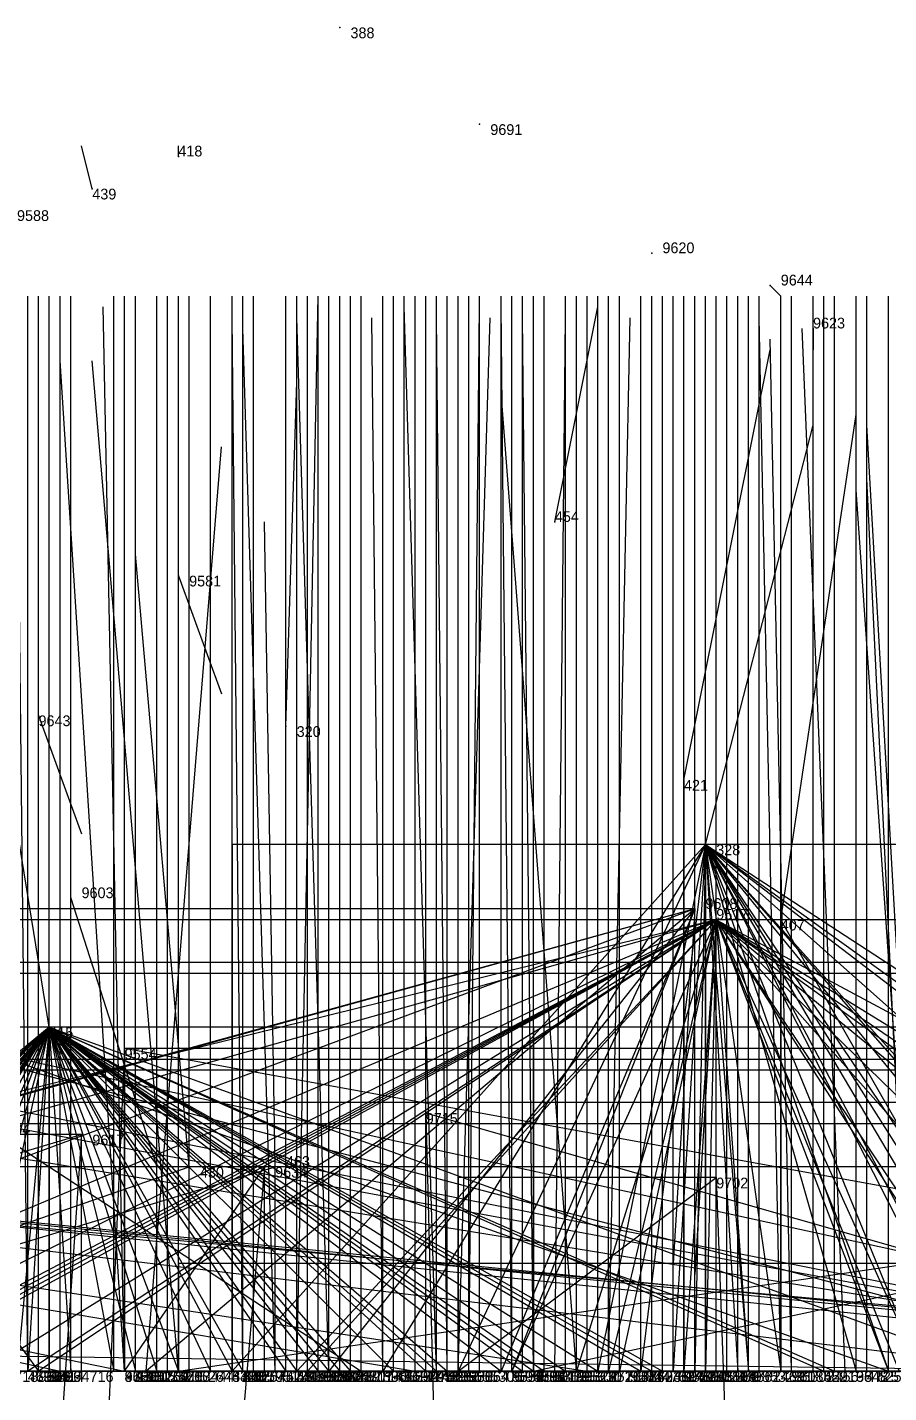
# Model space of a CAD drawing. Extents: x -0.07 to 1.1, y -0.07 to 1.1.
# Drawn here: x 0.362 to 0.442, y -0.002 to 0.125 of the extents above; entities that cross this region are included whole.
import ezdxf

# ---------------------------------------------------------------- set-up
doc = ezdxf.new("R2010")
doc.units = 0
for name, color, linetype in [('Clients', 3, 'CONTINUOUS'), ('Facilities', 3, 'CONTINUOUS'), ('Facilities_lines', 3, 'CONTINUOUS'), ('Min_max_boxes', 1, 'CONTINUOUS'), ('Normals', 1, 'CONTINUOUS'), ('Source_points', 5, 'CONTINUOUS'), ('Text', 3, 'CONTINUOUS')]:
    doc.layers.add(name, color=color, linetype=linetype)

msp = doc.modelspace()

# ---------------------------------------------------------------- linework, layer by layer
at = {"layer": 'Clients', "color": 5}
for p in [(0.432, 0.042), (0.371, 0.03, 1), (0.399, 0.024, 1), (0.367, 0.022, 1), (0.377, 0.019), (0.384, 0.019, 1), (0.385, 0.019), (0.426, 0.018, 1), (0.362, 0, 0.389), (0.362, 0, 0.766), (0.363, 0, 0.875), (0.363, 0, 0.859), (0.364, 0, 0.172), (0.364, 0, 0.312), (0.365, 0, 0.11), (0.366, 0, 0.474), (0.37, 0, 0.296), (0.371, 0, 0.219), (0.372, 0, 0.308), (0.373, 0, 0.999), (0.374, 0, 0.302), (0.374, 0, 0.711), (0.374, 0, 0.603), (0.375, 0, 0.657), (0.376, 0, 0.428), (0.377, 0, 0.572), (0.379, 0, 0.142), (0.381, 0, 0.24), (0.381, 0, 0.453), (0.381, 0, 0.306), (0.381, 0, 0.575), (0.382, 0, 0.446), (0.382, 0, 0.292), (0.382, 0, 0.634), (0.383, 0, 0.562), (0.386, 0, 0.321), (0.386, 0, 0.544), (0.386, 0, 0.744), (0.387, 0, 0.12), (0.387, 0, 0.483), (0.387, 0, 0.872), (0.388, 0, 0.772), (0.389, 0, 0.319), (0.389, 0, 0.322), (0.389, 0, 0.268), (0.39, 0, 0.453), (0.39, 0, 0.4), (0.39, 0, 0.886), (0.391, 0, 0.391), (0.391, 0, 0.547), (0.392, 0, 0.346), (0.392, 0, 0.394), (0.392, 0, 0.335), (0.393, 0, 0.652), (0.393, 0, 0.783), (0.395, 0, 0.236), (0.395, 0, 0.664), (0.396, 0, 0.243), (0.398, 0, 0.124), (0.398, 0, 0.723), (0.399, 0, 0.275), (0.4, 0, 0.299), (0.401, 0, 0.411), (0.401, 0, 0.516), (0.402, 0, 0.247), (0.403, 0, 0.717), (0.404, 0, 0.512), (0.406, 0, 0.283), (0.406, 0, 0.576), (0.406, 0, 0.876), (0.407, 0, 0.79), (0.407, 0, 0.861), (0.408, 0, 0.141), (0.408, 0, 0.471), (0.409, 0, 0.445), (0.409, 0, 0.594), (0.41, 0, 0.498), (0.41, 0, 0.71), (0.41, 0, 0.55), (0.412, 0, 0.259), (0.413, 0, 0.022), (0.413, 0, 0.85), (0.414, 0, 0.21), (0.414, 0, 0.627), (0.415, 0, 0.105), (0.415, 0, 0.379), (0.415, 0, 0.369), (0.416, 0, 0.764), (0.417, 0, 0.596), (0.417, 0, 0.841), (0.419, 0, 0.128), (0.419, 0, 0.229), (0.419, 0, 0.288), (0.419, 0, 0.751), (0.419, 0, 0.715), (0.42, 0, 0.463), (0.421, 0, 0.292), (0.421, 0, 0.323), (0.422, 0, 0.194), (0.423, 0, 0.423), (0.423, 0, 0.814), (0.424, 0, 0.454), (0.425, 0, 0.32), (0.425, 0, 0.626), (0.425, 0, 0.905), (0.425, 0, 0.859), (0.426, 0, 0.519), (0.427, 0, 0.557), (0.428, 0, 0.387), (0.429, 0, 0.405), (0.429, 0, 0.876), (0.432, 0, 0.355), (0.433, 0, 0.56), (0.435, 0, 0.705), (0.436, 0, 0.157), (0.437, 0, 0.171), (0.439, 0, 0.252), (0.439, 0, 0.318), (0.44, 0, 0.704), (0.442, 0, 0.402), (0.442, 0, 0.695), (0.442, 0, 0.9), (0.442, 0, 0.903)]:
    msp.add_point(p, dxfattribs=at)
at = {"layer": 'Facilities', "color": 3}
for p in [(0.391, 0.125), (0.404, 0.116, 1), (0.376, 0.113), (0.368, 0.11), (0.42, 0.104, 1), (0.431, 0.101, 1), (0.435, 0.097, 1), (0.411, 0.079), (0.376, 0.074, 1), (0.363, 0.061, 1), (0.386, 0.06), (0.423, 0.055), (0.425, 0.049), (0.366, 0.044, 1), (0.424, 0.043, 1), (0.426, 0.042, 1), (0.364, 0.032), (0.362, 0, 0.98), (0.371, 0, 0.063), (0.371, 0, 0.906), (0.371, 0, 0.961), (0.376, 0, 0.038), (0.382, 0, 0.064), (0.385, 0, 0.956), (0.387, 0, 0.077), (0.387, 0, 0.912), (0.389, 0, 0.913), (0.39, 0, 0.051), (0.395, 0, 0.051), (0.397, 0, 0.911), (0.4, 0, 0.932), (0.401, 0, 0.072), (0.402, 0, 0.968), (0.403, 0, 0.951), (0.407, 0, 0.938), (0.409, 0, 0.067), (0.411, 0, 0.075), (0.416, 0, 0.065), (0.423, 0, 0.073), (0.424, 0, 0.09), (0.43, 0, 0.635), (0.432, 0, 0.965), (0.433, 0, 0.981), (0.438, 0, 0.968)]:
    msp.add_point(p, dxfattribs=at)
at = {"layer": 'Facilities_lines', "color": 3}
for p, q in [((0.423, 0.055), (0.423, 0, 0.423)), ((0.425, 0.049), (0.381, 0, 0.24)), ((0.425, 0.049), (0.395, 0, 0.236)), ((0.425, 0.049), (0.402, 0, 0.247)), ((0.425, 0.049), (0.415, 0, 0.105)), ((0.425, 0.049), (0.419, 0, 0.128)), ((0.425, 0.049), (0.422, 0, 0.194)), ((0.425, 0.049), (0.424, 0, 0.454)), ((0.425, 0.049), (0.489, 0, 0.219)), ((0.425, 0.049), (0.445, 0, 0.103)), ((0.425, 0.049), (0.465, 0, 0.222)), ((0.425, 0.049), (0.48, 0, 0.161)), ((0.425, 0.049), (0.454, 0, 0.11)), ((0.425, 0.049), (0.439, 0, 0.252)), ((0.425, 0.049), (0.468, 0, 0.224)), ((0.425, 0.049), (0.469, 0, 0.186)), ((0.425, 0.049), (0.493, 0, 0.132)), ((0.425, 0.049), (0.451, 0, 0.251)), ((0.425, 0.049), (0.5, 0, 0.132)), ((0.425, 0.049), (0.425, 0, 0.32)), ((0.425, 0.049), (0.432, 0, 0.355)), ((0.425, 0.049), (0.45, 0, 0.347)), ((0.425, 0.049), (0.439, 0, 0.318)), ((0.425, 0.049), (0.456, 0, 0.446)), ((0.425, 0.049), (0.458, 0, 0.363)), ((0.425, 0.049), (0.429, 0, 0.405)), ((0.425, 0.049), (0.442, 0, 0.402)), ((0.425, 0.049), (0.428, 0, 0.387)), ((0.426, 0.042, 1), (0.256, 0, 0.997)), ((0.424, 0.043, 1), (0.268, 0, 0.987)), ((0.424, 0.043, 1), (0.269, 0, 0.99)), ((0.426, 0.042, 1), (0.277, 0, 0.983)), ((0.494, 0, 0.98), (0.302, 0.042, 1)), ((0.424, 0.043, 1), (0.308, 0, 0.962)), ((0.426, 0.042, 1), (0.326, 0, 0.992)), ((0.426, 0.042, 1), (0.341, 0, 0.866)), ((0.426, 0.042, 1), (0.346, 0, 0.862)), ((0.426, 0.042, 1), (0.347, 0, 0.864)), ((0.426, 0.042, 1), (0.348, 0, 0.996)), ((0.426, 0.042, 1), (0.349, 0, 0.988)), ((0.426, 0.042, 1), (0.349, 0, 0.876)), ((0.426, 0.042, 1), (0.358, 0, 0.995)), ((0.426, 0.042, 1), (0.362, 0, 0.766)), ((0.426, 0.042, 1), (0.363, 0, 0.875)), ((0.424, 0.043, 1), (0.373, 0, 0.999)), ((0.426, 0.042, 1), (0.387, 0, 0.872)), ((0.426, 0.042, 1), (0.388, 0, 0.772)), ((0.424, 0.043, 1), (0.39, 0, 0.886)), ((0.424, 0.043, 1), (0.406, 0, 0.876)), ((0.424, 0.043, 1), (0.407, 0, 0.861)), ((0.426, 0.042, 1), (0.407, 0, 0.79)), ((0.426, 0.042, 1), (0.413, 0, 0.85)), ((0.426, 0.042, 1), (0.416, 0, 0.764)), ((0.426, 0.042, 1), (0.417, 0, 0.841)), ((0.426, 0.042, 1), (0.423, 0, 0.814)), ((0.426, 0.042, 1), (0.425, 0, 0.905)), ((0.426, 0.042, 1), (0.445, 0, 0.901)), ((0.426, 0.042, 1), (0.442, 0, 0.9)), ((0.426, 0.042, 1), (0.494, 0, 0.818)), ((0.426, 0.042, 1), (0.443, 0, 0.867)), ((0.426, 0.042, 1), (0.429, 0, 0.876)), ((0.426, 0.042, 1), (0.443, 0, 0.813)), ((0.426, 0.042, 1), (0.477, 0, 0.869)), ((0.426, 0.042, 1), (0.453, 0, 0.804)), ((0.426, 0.042, 1), (0.454, 0, 0.842)), ((0.426, 0.042, 1), (0.469, 0, 0.866)), ((0.426, 0.042, 1), (0.504, 0, 0.879)), ((0.426, 0.042, 1), (0.488, 0, 0.768)), ((0.426, 0.042, 1), (0.463, 0, 0.846)), ((0.426, 0.042, 1), (0.484, 0, 0.853)), ((0.456, 0, 0.09), (0.432, 0.042)), ((0.483, 0, 0.997), (0.283, 0.037, 1)), ((0.335, 0.038, 1), (0.442, 0, 0.903)), ((0.335, 0.038, 1), (0.363, 0, 0.859)), ((0.335, 0.038, 1), (0.393, 0, 0.783)), ((0.364, 0.032), (0.325, 0, 0.502)), ((0.364, 0.032), (0.328, 0, 0.469)), ((0.364, 0.032), (0.329, 0, 0.34)), ((0.364, 0.032), (0.331, 0, 0.423)), ((0.364, 0.032), (0.332, 0, 0.409)), ((0.364, 0.032), (0.335, 0, 0.418)), ((0.364, 0.032), (0.336, 0, 0.491)), ((0.364, 0.032), (0.338, 0, 0.494)), ((0.364, 0.032), (0.339, 0, 0.411)), ((0.364, 0.032), (0.339, 0, 0.42)), ((0.364, 0.032), (0.341, 0, 0.15)), ((0.364, 0.032), (0.341, 0, 0.415)), ((0.364, 0.032), (0.342, 0, 0.501)), ((0.364, 0.032), (0.342, 0, 0.401)), ((0.364, 0.032), (0.343, 0, 0.385)), ((0.364, 0.032), (0.344, 0, 0.324)), ((0.364, 0.032), (0.347, 0, 0.498)), ((0.364, 0.032), (0.347, 0, 0.29)), ((0.364, 0.032), (0.347, 0, 0.438)), ((0.364, 0.032), (0.35, 0, 0.229)), ((0.364, 0.032), (0.352, 0, 0.179)), ((0.364, 0.032), (0.355, 0, 0.267)), ((0.364, 0.032), (0.355, 0, 0.448)), ((0.364, 0.032), (0.357, 0, 0.498)), ((0.364, 0.032), (0.361, 0, 0.307)), ((0.364, 0.032), (0.361, 0, 0.373)), ((0.364, 0.032), (0.362, 0, 0.389)), ((0.364, 0.032), (0.419, 0, 0.229)), ((0.364, 0.032), (0.396, 0, 0.243)), ((0.364, 0.032), (0.452, 0, 0.164)), ((0.364, 0.032), (0.379, 0, 0.142)), ((0.364, 0.032), (0.436, 0, 0.157)), ((0.364, 0.032), (0.437, 0, 0.171)), ((0.364, 0.032), (0.364, 0, 0.172)), ((0.364, 0.032), (0.408, 0, 0.141)), ((0.364, 0.032), (0.387, 0, 0.12)), ((0.364, 0.032), (0.401, 0, 0.411)), ((0.364, 0.032), (0.408, 0, 0.471)), ((0.364, 0.032), (0.421, 0, 0.292)), ((0.364, 0.032), (0.376, 0, 0.428)), ((0.364, 0.032), (0.392, 0, 0.346)), ((0.364, 0.032), (0.382, 0, 0.446)), ((0.364, 0.032), (0.382, 0, 0.292)), ((0.364, 0.032), (0.381, 0, 0.453)), ((0.364, 0.032), (0.381, 0, 0.306)), ((0.364, 0.032), (0.366, 0, 0.474)), ((0.364, 0.032), (0.389, 0, 0.319)), ((0.364, 0.032), (0.415, 0, 0.379)), ((0.364, 0.032), (0.37, 0, 0.296)), ((0.364, 0.032), (0.42, 0, 0.463)), ((0.364, 0.032), (0.389, 0, 0.322)), ((0.364, 0.032), (0.387, 0, 0.483)), ((0.364, 0.032), (0.386, 0, 0.321)), ((0.364, 0.032), (0.389, 0, 0.268)), ((0.364, 0.032), (0.399, 0, 0.275)), ((0.364, 0.032), (0.374, 0, 0.302)), ((0.364, 0.032), (0.41, 0, 0.498)), ((0.364, 0.032), (0.392, 0, 0.394)), ((0.364, 0.032), (0.419, 0, 0.288)), ((0.364, 0.032), (0.421, 0, 0.323)), ((0.364, 0.032), (0.406, 0, 0.283)), ((0.364, 0.032), (0.415, 0, 0.369)), ((0.364, 0.032), (0.391, 0, 0.391)), ((0.364, 0.032), (0.39, 0, 0.453)), ((0.364, 0.032), (0.4, 0, 0.299)), ((0.364, 0.032), (0.39, 0, 0.4)), ((0.364, 0.032), (0.412, 0, 0.259)), ((0.364, 0.032), (0.364, 0, 0.312)), ((0.364, 0.032), (0.409, 0, 0.445)), ((0.364, 0.032), (0.392, 0, 0.335)), ((0.364, 0.032), (0.372, 0, 0.308)), ((0.409, 0, 0.067), (0.558, 0.032)), ((0.536, 0, 0.967), (0.371, 0.03, 1)), ((0.483, 0, 0.997), (0.337, 0.029, 1)), ((0.468, 0, 1), (0.358, 0.029, 1)), ((0.483, 0, 0.997), (0.323, 0.026, 1)), ((0.249, 0.025), (0.491, 0, 0.249)), ((0.249, 0.025), (0.398, 0, 0.124)), ((0.249, 0.025), (0.503, 0, 0.236)), ((0.249, 0.025), (0.457, 0, 0.216)), ((0.249, 0.025), (0.5, 0, 0.252)), ((0.249, 0.025), (0.414, 0, 0.21)), ((0.249, 0.025), (0.371, 0, 0.219)), ((0.249, 0.025), (0.365, 0, 0.11)), ((0.509, 0, 0.938), (0.257, 0.023, 1)), ((0.483, 0, 0.997), (0.399, 0.024, 1)), ((0.292, 0, 0.92), (0.367, 0.022, 1)), ((0.322, 0, 0.09), (0.377, 0.019)), ((0.322, 0, 0.09), (0.385, 0.019)), ((0.371, 0, 0.906), (0.384, 0.019, 1)), ((0.402, 0, 0.968), (0.426, 0.018, 1)), ((0.376, 0, 0.038), (0.444, 0.01)), ((0.46, 0, 0.061), (0.315, 0.002)), ((0.227, 0, 0.034), (0.444, 0, 0.005)), ((0.227, 0, 0.034), (0.445, 0, 0.031)), ((0.227, 0, 0.034), (0.494, 0, 0.05)), ((0.227, 0, 0.034), (0.413, 0, 0.022)), ((0.227, 0, 0.034), (0.454, 0, 0.007)), ((0.227, 0, 0.034), (0.474, 0, 0.026)), ((0.509, 0, 0.882), (0.279, 0, 0.86)), ((0.43, 0, 0.635), (0.288, 0, 0.651)), ((0.43, 0, 0.635), (0.308, 0, 0.528)), ((0.43, 0, 0.635), (0.312, 0, 0.683)), ((0.43, 0, 0.635), (0.313, 0, 0.547)), ((0.43, 0, 0.635), (0.316, 0, 0.652)), ((0.43, 0, 0.635), (0.319, 0, 0.682)), ((0.43, 0, 0.635), (0.329, 0, 0.661)), ((0.43, 0, 0.635), (0.33, 0, 0.637)), ((0.43, 0, 0.635), (0.333, 0, 0.617)), ((0.43, 0, 0.635), (0.335, 0, 0.714)), ((0.43, 0, 0.635), (0.338, 0, 0.691)), ((0.43, 0, 0.635), (0.342, 0, 0.51)), ((0.43, 0, 0.635), (0.345, 0, 0.63)), ((0.43, 0, 0.635), (0.346, 0, 0.72)), ((0.43, 0, 0.635), (0.35, 0, 0.608)), ((0.43, 0, 0.635), (0.351, 0, 0.661)), ((0.43, 0, 0.635), (0.358, 0, 0.527)), ((0.43, 0, 0.635), (0.374, 0, 0.711)), ((0.43, 0, 0.635), (0.374, 0, 0.603)), ((0.43, 0, 0.635), (0.375, 0, 0.657)), ((0.43, 0, 0.635), (0.377, 0, 0.572)), ((0.43, 0, 0.635), (0.381, 0, 0.575)), ((0.43, 0, 0.635), (0.382, 0, 0.634)), ((0.43, 0, 0.635), (0.383, 0, 0.562)), ((0.43, 0, 0.635), (0.386, 0, 0.544)), ((0.43, 0, 0.635), (0.386, 0, 0.744)), ((0.43, 0, 0.635), (0.391, 0, 0.547)), ((0.43, 0, 0.635), (0.393, 0, 0.652)), ((0.43, 0, 0.635), (0.395, 0, 0.664)), ((0.43, 0, 0.635), (0.398, 0, 0.723)), ((0.43, 0, 0.635), (0.401, 0, 0.516)), ((0.43, 0, 0.635), (0.403, 0, 0.717)), ((0.43, 0, 0.635), (0.404, 0, 0.512)), ((0.43, 0, 0.635), (0.406, 0, 0.576)), ((0.43, 0, 0.635), (0.409, 0, 0.594)), ((0.43, 0, 0.635), (0.41, 0, 0.71)), ((0.43, 0, 0.635), (0.41, 0, 0.55)), ((0.43, 0, 0.635), (0.414, 0, 0.627)), ((0.43, 0, 0.635), (0.417, 0, 0.596)), ((0.43, 0, 0.635), (0.419, 0, 0.751)), ((0.43, 0, 0.635), (0.419, 0, 0.715)), ((0.43, 0, 0.635), (0.425, 0, 0.626)), ((0.509, 0, 0.882), (0.425, 0, 0.859)), ((0.43, 0, 0.635), (0.426, 0, 0.519)), ((0.43, 0, 0.635), (0.427, 0, 0.557)), ((0.43, 0, 0.635), (0.465, 0, 0.657)), ((0.43, 0, 0.635), (0.494, 0, 0.604)), ((0.43, 0, 0.635), (0.464, 0, 0.584)), ((0.43, 0, 0.635), (0.483, 0, 0.558)), ((0.43, 0, 0.635), (0.44, 0, 0.704)), ((0.43, 0, 0.635), (0.488, 0, 0.535)), ((0.43, 0, 0.635), (0.495, 0, 0.647)), ((0.43, 0, 0.635), (0.504, 0, 0.571)), ((0.43, 0, 0.635), (0.474, 0, 0.681)), ((0.43, 0, 0.635), (0.462, 0, 0.681)), ((0.43, 0, 0.635), (0.458, 0, 0.688)), ((0.43, 0, 0.635), (0.489, 0, 0.546)), ((0.43, 0, 0.635), (0.435, 0, 0.705)), ((0.43, 0, 0.635), (0.442, 0, 0.695)), ((0.43, 0, 0.635), (0.452, 0, 0.67)), ((0.43, 0, 0.635), (0.481, 0, 0.575)), ((0.43, 0, 0.635), (0.468, 0, 0.541)), ((0.43, 0, 0.635), (0.433, 0, 0.56)), ((0.43, 0, 0.635), (0.486, 0, 0.515)), ((0.43, 0, 0.635), (0.48, 0, 0.639)), ((0.43, 0, 0.635), (0.458, 0, 0.647)), ((0.43, 0, 0.635), (0.447, 0, 0.723)), ((0.43, 0, 0.635), (0.499, 0, 0.648)), ((0.43, 0, 0.635), (0.47, 0, 0.536)), ((0.43, 0, 0.635), (0.499, 0, 0.538)), ((0.43, 0, 0.635), (0.529, 0, 0.564)), ((0.43, 0, 0.635), (0.517, 0, 0.589)), ((0.43, 0, 0.635), (0.518, 0, 0.555))]:
    msp.add_line(p, q, dxfattribs=at)
at = {"layer": 'Min_max_boxes', "color": 1}
for p, q in [((0.423, 0), (0.423, 0.055)), ((0.423, 0.055), (0.423, 0.055)), ((0.423, 0.055), (0.423, 0)), ((0.423, 0, 0.423), (0.423, 0.055, 0.423)), ((0.423, 0.055, 0.423), (0.423, 0.055, 0.423)), ((0.423, 0.055, 0.423), (0.423, 0, 0.423)), ((0.423, 0.055), (0.423, 0.055, 0.423)), ((0.423, 0.055), (0.423, 0.055, 0.423)), ((0.5, 0.049), (0.381, 0.049)), ((0.381, 0.049), (0.381, 0)), ((0.5, 0.049, 0.454), (0.381, 0.049, 0.454)), ((0.381, 0.049, 0.454), (0.381, 0, 0.454)), ((0.381, 0.049), (0.381, 0.049, 0.454)), ((0.504, 0.042, 0.764), (0.256, 0.042, 0.764)), ((0.504, 0.042, 1), (0.256, 0.042, 1)), ((0.424, 0.043, 0.861), (0.268, 0.043, 0.861)), ((0.424, 0.043, 1), (0.268, 0.043, 1)), ((0.494, 0.042, 0.98), (0.302, 0.042, 0.98)), ((0.494, 0.042, 1), (0.302, 0.042, 1)), ((0.424, 0, 0.861), (0.424, 0.043, 0.861)), ((0.424, 0, 1), (0.424, 0.043, 1)), ((0.424, 0.043, 0.861), (0.424, 0.043, 1)), ((0.531, 0.042), (0.432, 0.042)), ((0.432, 0.042), (0.432, 0)), ((0.531, 0.042, 0.09), (0.432, 0.042, 0.09)), ((0.432, 0.042, 0.09), (0.432, 0, 0.09)), ((0.432, 0.042), (0.432, 0.042, 0.09)), ((0.442, 0.038, 0.762), (0.192, 0.038, 0.762)), ((0.442, 0.038, 1), (0.192, 0.038, 1)), ((0.483, 0.037, 0.997), (0.283, 0.037, 0.997)), ((0.483, 0.037, 1), (0.283, 0.037, 1)), ((0.442, 0, 0.762), (0.442, 0.038, 0.762)), ((0.442, 0, 1), (0.442, 0.038, 1)), ((0.442, 0.038, 0.762), (0.442, 0.038, 1)), ((0.452, 0.032), (0.325, 0.032)), ((0.452, 0.032, 0.502), (0.325, 0.032, 0.502)), ((0.558, 0.032), (0.409, 0.032)), ((0.409, 0.032), (0.409, 0)), ((0.558, 0.032, 0.067), (0.409, 0.032, 0.067)), ((0.409, 0.032, 0.067), (0.409, 0, 0.067)), ((0.409, 0.032), (0.409, 0.032, 0.067)), ((0.536, 0.03, 0.967), (0.371, 0.03, 0.967)), ((0.371, 0.03, 0.967), (0.371, 0, 0.967)), ((0.536, 0.03, 1), (0.371, 0.03, 1)), ((0.371, 0.03, 1), (0.371, 0, 1)), ((0.371, 0.03, 0.967), (0.371, 0.03, 1)), ((0.611, 0.028), (0.315, 0.028)), ((0.611, 0.028, 0.47), (0.315, 0.028, 0.47)), ((0.468, 0.029, 1), (0.358, 0.029, 1)), ((0.468, 0.029, 1), (0.358, 0.029, 1)), ((0.503, 0.025), (0.218, 0.025)), ((0.503, 0.025, 0.482), (0.218, 0.025, 0.482)), ((0.509, 0.023, 0.938), (0.257, 0.023, 0.938)), ((0.509, 0.023, 1), (0.257, 0.023, 1)), ((0.367, 0.022, 0.92), (0.292, 0.022, 0.92)), ((0.367, 0.022, 1), (0.292, 0.022, 1)), ((0.367, 0, 0.92), (0.367, 0.022, 0.92)), ((0.367, 0, 1), (0.367, 0.022, 1)), ((0.367, 0.022, 0.92), (0.367, 0.022, 1)), ((0.494, 0.019), (0, 0.019)), ((0.494, 0.019, 0.05), (0, 0.019, 0.05)), ((0.385, 0.019), (0.322, 0.019)), ((0.385, 0.019, 0.09), (0.322, 0.019, 0.09)), ((0.384, 0.019, 0.906), (0.371, 0.019, 0.906)), ((0.371, 0.019, 0.906), (0.371, 0, 0.906)), ((0.384, 0.019, 1), (0.371, 0.019, 1)), ((0.371, 0.019, 1), (0.371, 0, 1)), ((0.371, 0.019, 0.906), (0.371, 0.019, 1)), ((0.384, 0, 0.906), (0.384, 0.019, 0.906)), ((0.384, 0, 1), (0.384, 0.019, 1)), ((0.384, 0.019, 0.906), (0.384, 0.019, 1)), ((0.385, 0), (0.385, 0.019)), ((0.385, 0, 0.09), (0.385, 0.019, 0.09)), ((0.385, 0.019), (0.385, 0.019, 0.09)), ((0.426, 0.018, 0.968), (0.402, 0.018, 0.968)), ((0.402, 0.018, 0.968), (0.402, 0, 0.968)), ((0.426, 0.018, 1), (0.402, 0.018, 1)), ((0.402, 0.018, 1), (0.402, 0, 1)), ((0.402, 0.018, 0.968), (0.402, 0.018, 1)), ((0.426, 0, 0.968), (0.426, 0.018, 0.968)), ((0.426, 0, 1), (0.426, 0.018, 1)), ((0.426, 0.018, 0.968), (0.426, 0.018, 1)), ((0.444, 0.01), (0.376, 0.01)), ((0.376, 0.01), (0.376, 0)), ((0.444, 0.01, 0.038), (0.376, 0.01, 0.038)), ((0.376, 0.01, 0.038), (0.376, 0, 0.038)), ((0.376, 0.01), (0.376, 0.01, 0.038)), ((0, 0), (0.494, 0)), ((0, 0, 0.05), (0.494, 0, 0.05)), ((0.192, 0, 0.762), (0.442, 0, 0.762)), ((0.192, 0, 1), (0.442, 0, 1)), ((0.218, 0), (0.503, 0)), ((0.218, 0, 0.482), (0.503, 0, 0.482)), ((0.256, 0, 0.764), (0.504, 0, 0.764)), ((0.256, 0, 1), (0.504, 0, 1)), ((0.257, 0, 0.938), (0.509, 0, 0.938)), ((0.257, 0, 1), (0.509, 0, 1)), ((0.268, 0, 0.861), (0.424, 0, 0.861)), ((0.268, 0, 1), (0.424, 0, 1)), ((0.279, 0, 0.859), (0.509, 0, 0.859)), ((0.509, 0, 0.859), (0.279, 0, 0.859)), ((0.279, 0, 0.882), (0.509, 0, 0.882)), ((0.509, 0, 0.882), (0.279, 0, 0.882)), ((0.283, 0, 0.997), (0.483, 0, 0.997)), ((0.283, 0, 1), (0.483, 0, 1)), ((0.288, 0, 0.51), (0.529, 0, 0.51)), ((0.529, 0, 0.51), (0.288, 0, 0.51)), ((0.288, 0, 0.751), (0.529, 0, 0.751)), ((0.529, 0, 0.751), (0.288, 0, 0.751)), ((0.292, 0, 0.92), (0.367, 0, 0.92)), ((0.292, 0, 1), (0.367, 0, 1)), ((0.302, 0, 0.98), (0.494, 0, 0.98)), ((0.302, 0, 1), (0.494, 0, 1)), ((0.315, 0), (0.611, 0)), ((0.315, 0, 0.47), (0.611, 0, 0.47)), ((0.322, 0), (0.385, 0)), ((0.322, 0, 0.09), (0.385, 0, 0.09)), ((0.325, 0), (0.452, 0)), ((0.325, 0, 0.502), (0.452, 0, 0.502)), ((0.358, 0, 1), (0.468, 0, 1)), ((0.358, 0, 1), (0.468, 0, 1)), ((0.367, 0, 0.92), (0.367, 0, 1)), ((0.371, 0, 0.906), (0.384, 0, 0.906)), ((0.371, 0, 1), (0.384, 0, 1)), ((0.371, 0, 0.906), (0.371, 0, 1)), ((0.371, 0, 0.967), (0.536, 0, 0.967)), ((0.371, 0, 1), (0.536, 0, 1)), ((0.371, 0, 0.967), (0.371, 0, 1)), ((0.376, 0), (0.444, 0)), ((0.376, 0, 0.038), (0.444, 0, 0.038)), ((0.376, 0), (0.376, 0, 0.038)), ((0.381, 0), (0.5, 0)), ((0.381, 0, 0.454), (0.5, 0, 0.454)), ((0.381, 0), (0.381, 0, 0.454)), ((0.384, 0, 0.906), (0.384, 0, 1)), ((0.385, 0), (0.385, 0, 0.09)), ((0.402, 0, 0.968), (0.426, 0, 0.968)), ((0.402, 0, 1), (0.426, 0, 1)), ((0.402, 0, 0.968), (0.402, 0, 1)), ((0.409, 0), (0.558, 0)), ((0.409, 0, 0.067), (0.558, 0, 0.067)), ((0.409, 0), (0.409, 0, 0.067)), ((0.423, 0), (0.423, 0)), ((0.423, 0, 0.423), (0.423, 0, 0.423)), ((0.423, 0), (0.423, 0, 0.423)), ((0.423, 0), (0.423, 0, 0.423)), ((0.424, 0, 0.861), (0.424, 0, 1)), ((0.426, 0, 0.968), (0.426, 0, 1)), ((0.432, 0), (0.531, 0)), ((0.432, 0, 0.09), (0.531, 0, 0.09)), ((0.432, 0), (0.432, 0, 0.09)), ((0.442, 0, 0.762), (0.442, 0, 1))]:
    msp.add_line(p, q, dxfattribs=at)
at = {"layer": 'Normals', "color": 1}
for p, q in [((0.391, 0.125), (0.391, 0.125, 0.1)), ((0.404, 0.116, 1), (0.404, 0.116, 1.1)), ((0.368, 0.11), (0.367, 0.114, 0.1)), ((0.376, 0.113), (0.376, 0.114, 0.1)), ((0.42, 0.104, 1), (0.42, 0.104, 1.1)), ((0.431, 0.101, 1), (0.432, 0.1, 1.1)), ((0.362, 0, 0.389), (0.362, 0.1, 0.389)), ((0.362, 0, 0.766), (0.362, 0.1, 0.766)), ((0.363, 0, 0.875), (0.363, 0.1, 0.875)), ((0.363, 0, 0.859), (0.363, 0.1, 0.859)), ((0.364, 0, 0.172), (0.364, 0.1, 0.172)), ((0.364, 0, 0.312), (0.364, 0.1, 0.312)), ((0.365, 0, 0.11), (0.365, 0.1, 0.11)), ((0.366, 0, 0.474), (0.366, 0.1, 0.474)), ((0.37, 0, 0.296), (0.37, 0.1, 0.296)), ((0.371, 0, 0.219), (0.371, 0.1, 0.219)), ((0.371, 0, 0.906), (0.371, 0.1, 0.906)), ((0.372, 0, 0.308), (0.372, 0.1, 0.308)), ((0.374, 0, 0.302), (0.374, 0.1, 0.302)), ((0.374, 0, 0.711), (0.374, 0.1, 0.711)), ((0.374, 0, 0.603), (0.374, 0.1, 0.603)), ((0.375, 0, 0.657), (0.375, 0.1, 0.657)), ((0.376, 0, 0.428), (0.376, 0.1, 0.428)), ((0.377, 0, 0.572), (0.377, 0.1, 0.572)), ((0.379, 0, 0.142), (0.379, 0.1, 0.142)), ((0.381, 0, 0.24), (0.381, 0.1, 0.24)), ((0.381, 0, 0.453), (0.381, 0.1, 0.453)), ((0.381, 0, 0.306), (0.381, 0.1, 0.306)), ((0.381, 0, 0.575), (0.381, 0.1, 0.575)), ((0.382, 0, 0.446), (0.382, 0.1, 0.446)), ((0.382, 0, 0.292), (0.382, 0.1, 0.292)), ((0.382, 0, 0.634), (0.382, 0.1, 0.634)), ((0.383, 0, 0.562), (0.383, 0.1, 0.562)), ((0.386, 0, 0.321), (0.386, 0.1, 0.321)), ((0.386, 0, 0.544), (0.386, 0.1, 0.544)), ((0.386, 0, 0.744), (0.386, 0.1, 0.744)), ((0.387, 0, 0.077), (0.389, 0.1, 0.086)), ((0.387, 0, 0.12), (0.387, 0.1, 0.12)), ((0.387, 0, 0.483), (0.387, 0.1, 0.483)), ((0.387, 0, 0.872), (0.387, 0.1, 0.872)), ((0.387, 0, 0.912), (0.387, 0.1, 0.909)), ((0.388, 0, 0.772), (0.388, 0.1, 0.772)), ((0.389, 0, 0.319), (0.389, 0.1, 0.319)), ((0.389, 0, 0.322), (0.389, 0.1, 0.322)), ((0.389, 0, 0.268), (0.389, 0.1, 0.268)), ((0.389, 0, 0.913), (0.389, 0.1, 0.908)), ((0.39, 0, 0.453), (0.39, 0.1, 0.453)), ((0.39, 0, 0.4), (0.39, 0.1, 0.4)), ((0.39, 0, 0.886), (0.39, 0.1, 0.886)), ((0.391, 0, 0.391), (0.391, 0.1, 0.391)), ((0.391, 0, 0.547), (0.391, 0.1, 0.547)), ((0.392, 0, 0.346), (0.392, 0.1, 0.346)), ((0.392, 0, 0.394), (0.392, 0.1, 0.394)), ((0.392, 0, 0.335), (0.392, 0.1, 0.335)), ((0.393, 0, 0.652), (0.393, 0.1, 0.652)), ((0.393, 0, 0.783), (0.393, 0.1, 0.783)), ((0.395, 0, 0.236), (0.395, 0.1, 0.236)), ((0.395, 0, 0.664), (0.395, 0.1, 0.664)), ((0.396, 0, 0.243), (0.396, 0.1, 0.243)), ((0.397, 0, 0.911), (0.397, 0.1, 0.909)), ((0.398, 0, 0.124), (0.398, 0.1, 0.124)), ((0.398, 0, 0.723), (0.398, 0.1, 0.723)), ((0.399, 0, 0.275), (0.399, 0.1, 0.275)), ((0.4, 0, 0.299), (0.4, 0.1, 0.299)), ((0.401, 0, 0.411), (0.401, 0.1, 0.411)), ((0.401, 0, 0.516), (0.401, 0.1, 0.516)), ((0.402, 0, 0.247), (0.402, 0.1, 0.247)), ((0.403, 0, 0.717), (0.403, 0.1, 0.717)), ((0.404, 0, 0.512), (0.404, 0.1, 0.512)), ((0.406, 0, 0.283), (0.406, 0.1, 0.283)), ((0.406, 0, 0.576), (0.406, 0.1, 0.576)), ((0.406, 0, 0.876), (0.406, 0.1, 0.876)), ((0.407, 0, 0.79), (0.407, 0.1, 0.79)), ((0.407, 0, 0.861), (0.407, 0.1, 0.861)), ((0.408, 0, 0.141), (0.408, 0.1, 0.141)), ((0.408, 0, 0.471), (0.408, 0.1, 0.471)), ((0.409, 0, 0.445), (0.409, 0.1, 0.445)), ((0.409, 0, 0.594), (0.409, 0.1, 0.594)), ((0.41, 0, 0.498), (0.41, 0.1, 0.498)), ((0.41, 0, 0.71), (0.41, 0.1, 0.71)), ((0.41, 0, 0.55), (0.41, 0.1, 0.55)), ((0.412, 0, 0.259), (0.412, 0.1, 0.259)), ((0.413, 0, 0.85), (0.413, 0.1, 0.85)), ((0.414, 0, 0.21), (0.414, 0.1, 0.21)), ((0.414, 0, 0.627), (0.414, 0.1, 0.627)), ((0.415, 0, 0.105), (0.415, 0.1, 0.105)), ((0.415, 0, 0.379), (0.415, 0.1, 0.379)), ((0.415, 0, 0.369), (0.415, 0.1, 0.369)), ((0.416, 0, 0.764), (0.416, 0.1, 0.764)), ((0.417, 0, 0.596), (0.417, 0.1, 0.596)), ((0.417, 0, 0.841), (0.417, 0.1, 0.841)), ((0.419, 0, 0.128), (0.419, 0.1, 0.128)), ((0.419, 0, 0.229), (0.419, 0.1, 0.229)), ((0.419, 0, 0.288), (0.419, 0.1, 0.288)), ((0.419, 0, 0.751), (0.419, 0.1, 0.751)), ((0.419, 0, 0.715), (0.419, 0.1, 0.715)), ((0.42, 0, 0.463), (0.42, 0.1, 0.463)), ((0.421, 0, 0.292), (0.421, 0.1, 0.292)), ((0.421, 0, 0.323), (0.421, 0.1, 0.323)), ((0.422, 0, 0.194), (0.422, 0.1, 0.194)), ((0.423, 0, 0.423), (0.423, 0.1, 0.423)), ((0.423, 0, 0.814), (0.423, 0.1, 0.814)), ((0.424, 0, 0.09), (0.424, 0.1, 0.096)), ((0.424, 0, 0.454), (0.424, 0.1, 0.454)), ((0.425, 0, 0.32), (0.425, 0.1, 0.32)), ((0.425, 0, 0.626), (0.425, 0.1, 0.626)), ((0.425, 0, 0.859), (0.425, 0.1, 0.859)), ((0.425, 0, 0.905), (0.425, 0.1, 0.905)), ((0.426, 0, 0.519), (0.426, 0.1, 0.519)), ((0.427, 0, 0.557), (0.427, 0.1, 0.557)), ((0.428, 0, 0.387), (0.428, 0.1, 0.387)), ((0.429, 0, 0.405), (0.429, 0.1, 0.405)), ((0.429, 0, 0.876), (0.429, 0.1, 0.876)), ((0.43, 0, 0.635), (0.43, 0.1, 0.635)), ((0.432, 0, 0.355), (0.432, 0.1, 0.355)), ((0.433, 0, 0.56), (0.433, 0.1, 0.56)), ((0.435, 0, 0.705), (0.435, 0.1, 0.705)), ((0.436, 0, 0.157), (0.436, 0.1, 0.157)), ((0.437, 0, 0.171), (0.437, 0.1, 0.171)), ((0.439, 0, 0.252), (0.439, 0.1, 0.252)), ((0.439, 0, 0.318), (0.439, 0.1, 0.318)), ((0.44, 0, 0.704), (0.44, 0.1, 0.704)), ((0.442, 0, 0.402), (0.442, 0.1, 0.402)), ((0.442, 0, 0.695), (0.442, 0.1, 0.695)), ((0.442, 0, 0.9), (0.442, 0.1, 0.9)), ((0.442, 0, 0.903), (0.442, 0.1, 0.903)), ((0.371, 0, 0.063), (0.369, 0.099, 0.078)), ((0.382, 0, 0.064), (0.381, 0.098, 0.082)), ((0.39, 0, 0.051), (0.387, 0.098, 0.072)), ((0.395, 0, 0.051), (0.394, 0.098, 0.073)), ((0.4, 0, 0.932), (0.397, 0.099, 0.921)), ((0.401, 0, 0.072), (0.4, 0.098, 0.089)), ((0.402, 0, 0.968), (0.405, 0.098, 0.947)), ((0.403, 0, 0.951), (0.404, 0.099, 0.935)), ((0.407, 0, 0.938), (0.406, 0.099, 0.927)), ((0.409, 0, 0.067), (0.408, 0.098, 0.085)), ((0.411, 0.079), (0.415, 0.099, 0.098)), ((0.411, 0, 0.075), (0.412, 0.098, 0.093)), ((0.416, 0, 0.065), (0.418, 0.098, 0.085)), ((0.423, 0, 0.073), (0.423, 0.099, 0.088)), ((0.432, 0, 0.965), (0.43, 0.098, 0.943)), ((0.385, 0, 0.956), (0.382, 0.097, 0.931)), ((0.438, 0, 0.968), (0.434, 0.097, 0.942)), ((0.435, 0.097, 1), (0.435, 0.095, 1.1)), ((0.433, 0, 0.981), (0.431, 0.096, 0.953)), ((0.371, 0, 0.961), (0.365, 0.094, 0.926)), ((0.376, 0, 0.038), (0.368, 0.094, 0.072)), ((0.423, 0.055), (0.431, 0.095, 0.091)), ((0.386, 0.06), (0.387, 0.092, 0.095)), ((0.362, 0, 0.98), (0.361, 0.091, 0.939)), ((0.413, 0, 0.022), (0.406, 0.091, 0.064)), ((0.432, 0.042), (0.439, 0.089, 0.088)), ((0.425, 0.049), (0.435, 0.088, 0.091)), ((0.445, 0, 0.031), (0.44, 0.088, 0.077)), ((0.373, 0, 0.999), (0.38, 0.086, 0.949)), ((0.444, 0, 0.005), (0.44, 0.083, 0.061)), ((0.444, 0.01), (0.439, 0.082, 0.069)), ((0.385, 0.019), (0.384, 0.079, 0.08)), ((0.364, 0.032), (0.357, 0.075, 0.09)), ((0.377, 0.019), (0.372, 0.076, 0.082)), ((0.376, 0.074, 1), (0.38, 0.063, 1.099)), ((0.363, 0.061, 1), (0.367, 0.05, 1.099)), ((0.366, 0.044, 1), (0.374, 0.019, 1.096)), ((0.424, 0.043, 1), (0.422, 0.01, 1.094)), ((0.426, 0.042, 1), (0.424, 0.009, 1.094)), ((0.371, 0.03, 1), (0.369, -0.016, 1.089)), ((0.399, 0.024, 1), (0.4, -0.014, 1.093)), ((0.367, 0.022, 1), (0.363, -0.036, 1.081)), ((0.384, 0.019, 1), (0.378, -0.051, 1.071)), ((0.426, 0.018, 1), (0.428, -0.036, 1.085))]:
    msp.add_line(p, q, dxfattribs=at)
at = {"layer": 'Source_points', "color": 5}
for p in [(0.391, 0.125), (0.404, 0.116, 1), (0.376, 0.113), (0.368, 0.11), (0.42, 0.104, 1), (0.431, 0.101, 1), (0.435, 0.097, 1), (0.411, 0.079), (0.376, 0.074, 1), (0.363, 0.061, 1), (0.386, 0.06), (0.423, 0.055), (0.425, 0.049), (0.366, 0.044, 1), (0.424, 0.043, 1), (0.426, 0.042, 1), (0.432, 0.042), (0.364, 0.032), (0.371, 0.03, 1), (0.399, 0.024, 1), (0.367, 0.022, 1), (0.377, 0.019), (0.384, 0.019, 1), (0.385, 0.019), (0.426, 0.018, 1), (0.362, 0, 0.389), (0.362, 0, 0.766), (0.362, 0, 0.98), (0.363, 0, 0.875), (0.363, 0, 0.859), (0.364, 0, 0.172), (0.364, 0, 0.312), (0.365, 0, 0.11), (0.366, 0, 0.474), (0.37, 0, 0.296), (0.371, 0, 0.219), (0.371, 0, 0.063), (0.371, 0, 0.906), (0.371, 0, 0.961), (0.372, 0, 0.308), (0.373, 0, 0.999), (0.374, 0, 0.302), (0.374, 0, 0.711), (0.374, 0, 0.603), (0.375, 0, 0.657), (0.376, 0, 0.038), (0.376, 0, 0.428), (0.377, 0, 0.572), (0.379, 0, 0.142), (0.381, 0, 0.24), (0.381, 0, 0.453), (0.381, 0, 0.306), (0.381, 0, 0.575), (0.382, 0, 0.064), (0.382, 0, 0.446), (0.382, 0, 0.292), (0.382, 0, 0.634), (0.383, 0, 0.562), (0.385, 0, 0.956), (0.386, 0, 0.321), (0.386, 0, 0.544), (0.386, 0, 0.744), (0.387, 0, 0.077), (0.387, 0, 0.12), (0.387, 0, 0.483), (0.387, 0, 0.872), (0.387, 0, 0.912), (0.388, 0, 0.772), (0.389, 0, 0.319), (0.389, 0, 0.322), (0.389, 0, 0.268), (0.389, 0, 0.913), (0.39, 0, 0.051), (0.39, 0, 0.453), (0.39, 0, 0.4), (0.39, 0, 0.886), (0.391, 0, 0.391), (0.391, 0, 0.547), (0.392, 0, 0.346), (0.392, 0, 0.394), (0.392, 0, 0.335), (0.393, 0, 0.652), (0.393, 0, 0.783), (0.395, 0, 0.236), (0.395, 0, 0.051), (0.395, 0, 0.664), (0.396, 0, 0.243), (0.397, 0, 0.911), (0.398, 0, 0.124), (0.398, 0, 0.723), (0.399, 0, 0.275), (0.4, 0, 0.299), (0.4, 0, 0.932), (0.401, 0, 0.072), (0.401, 0, 0.411), (0.401, 0, 0.516), (0.402, 0, 0.247), (0.402, 0, 0.968), (0.403, 0, 0.717), (0.403, 0, 0.951), (0.404, 0, 0.512), (0.406, 0, 0.283), (0.406, 0, 0.576), (0.406, 0, 0.876), (0.407, 0, 0.79), (0.407, 0, 0.861), (0.407, 0, 0.938), (0.408, 0, 0.141), (0.408, 0, 0.471), (0.409, 0, 0.067), (0.409, 0, 0.445), (0.409, 0, 0.594), (0.41, 0, 0.498), (0.41, 0, 0.71), (0.41, 0, 0.55), (0.411, 0, 0.075), (0.412, 0, 0.259), (0.413, 0, 0.022), (0.413, 0, 0.85), (0.414, 0, 0.21), (0.414, 0, 0.627), (0.415, 0, 0.105), (0.415, 0, 0.379), (0.415, 0, 0.369), (0.416, 0, 0.065), (0.416, 0, 0.764), (0.417, 0, 0.596), (0.417, 0, 0.841), (0.419, 0, 0.128), (0.419, 0, 0.229), (0.419, 0, 0.288), (0.419, 0, 0.751), (0.419, 0, 0.715), (0.42, 0, 0.463), (0.421, 0, 0.292), (0.421, 0, 0.323), (0.422, 0, 0.194), (0.423, 0, 0.073), (0.423, 0, 0.423), (0.423, 0, 0.814), (0.424, 0, 0.09), (0.424, 0, 0.454), (0.425, 0, 0.32), (0.425, 0, 0.626), (0.425, 0, 0.859), (0.425, 0, 0.905), (0.426, 0, 0.519), (0.427, 0, 0.557), (0.428, 0, 0.387), (0.429, 0, 0.405), (0.429, 0, 0.876), (0.43, 0, 0.635), (0.432, 0, 0.355), (0.432, 0, 0.965), (0.433, 0, 0.56), (0.433, 0, 0.981), (0.435, 0, 0.705), (0.436, 0, 0.157), (0.437, 0, 0.171), (0.438, 0, 0.968), (0.439, 0, 0.252), (0.439, 0, 0.318), (0.44, 0, 0.704), (0.442, 0, 0.402), (0.442, 0, 0.695), (0.442, 0, 0.9), (0.442, 0, 0.903)]:
    msp.add_point(p, dxfattribs=at)

# ---------------------------------------------------------------- texts
at = {"layer": 'Text', "color": 3}
for s, p in [('388', (0.392, 0.124)), ('9691', (0.405, 0.115, 1)), ('418', (0.376, 0.113)), ('439', (0.368, 0.109)), ('9588', (0.361, 0.107, 1)), ('9620', (0.421, 0.104, 1)), ('9644', (0.432, 0.101, 1)), ('9623', (0.435, 0.097, 1)), ('454', (0.411, 0.079)), ('9581', (0.377, 0.073, 1)), ('9643', (0.363, 0.06, 1)), ('320', (0.387, 0.059)), ('421', (0.423, 0.054)), ('328', (0.426, 0.048)), ('9603', (0.367, 0.044, 1)), ('9608', (0.425, 0.043, 1)), ('9517', (0.426, 0.042, 1)), ('407', (0.432, 0.041)), ('415', (0.364, 0.031)), ('9554', (0.371, 0.029, 1)), ('304', (0.36, 0.022)), ('9715', (0.399, 0.023, 1)), ('9617', (0.368, 0.021, 1)), ('463', (0.386, 0.019)), ('430', (0.378, 0.018)), ('9634', (0.385, 0.018, 1)), ('9702', (0.426, 0.017, 1)), ('9718', (0.36, -0.001, 0.981)), ('4693', (0.362, -0.001, 0.389)), ('4739', (0.362, -0.001, 0.373)), ('4711', (0.362, -0.001, 0.307)), ('9525', (0.363, -0.001, 0.766)), ('9551', (0.363, -0.001, 0.875)), ('9649', (0.363, -0.001, 0.98)), ('460', (0.364, -0.001, 0.172)), ('4796', (0.364, -0.001, 0.312)), ('9689', (0.364, -0.001, 0.859)), ('414', (0.365, -0.001, 0.11)), ('4716', (0.367, -0.001, 0.474)), ('4729', (0.371, -0.001, 0.296)), ('368', (0.371, -0.001, 0.219)), ('9566', (0.371, -0.001, 0.906)), ('431', (0.372, -0.001, 0.063)), ('9700', (0.372, -0.001, 0.961)), ('4802', (0.373, -0.001, 0.308)), ('9613', (0.373, -0.001, 0.999)), ('4754', (0.374, -0.001, 0.302)), ('5262', (0.374, -0.001, 0.711)), ('5323', (0.375, -0.001, 0.603)), ('401', (0.376, -0.001, 0.038)), ('4700', (0.376, -0.001, 0.428)), ('5253', (0.376, -0.001, 0.657)), ('5264', (0.378, -0.001, 0.572)), ('444', (0.379, -0.001, 0.142)), ('4712', (0.381, -0.001, 0.453)), ('4715', (0.381, -0.001, 0.306)), ('348', (0.381, -0.001, 0.24)), ('5320', (0.381, -0.001, 0.575)), ('4705', (0.382, -0.001, 0.446)), ('347', (0.382, -0.001, 0.064)), ('5287', (0.382, -0.001, 0.634)), ('4707', (0.383, -0.001, 0.292)), ('5254', (0.383, -0.001, 0.562)), ('9512', (0.385, -0.001, 0.956)), ('4741', (0.386, -0.001, 0.321)), ('5274', (0.386, -0.001, 0.544)), ('453', (0.387, -0.001, 0.077)), ('4738', (0.387, -0.001, 0.483)), ('5318', (0.387, -0.001, 0.744)), ('479', (0.388, -0.001, 0.12)), ('9589', (0.388, -0.001, 0.872)), ('9716', (0.388, -0.001, 0.912)), ('4734', (0.389, -0.001, 0.322)), ('4717', (0.389, -0.001, 0.319)), ('9575', (0.389, -0.001, 0.772)), ('4742', (0.39, -0.001, 0.268)), ('9627', (0.39, -0.001, 0.913)), ('4781', (0.391, -0.001, 0.453)), ('4788', (0.391, -0.001, 0.4)), ('4775', (0.391, -0.001, 0.391)), ('342', (0.391, -0.001, 0.051)), ('5343', (0.391, -0.001, 0.547)), ('9622', (0.391, -0.001, 0.886)), ('4757', (0.392, -0.001, 0.394)), ('4701', (0.393, -0.001, 0.346)), ('4801', (0.393, -0.001, 0.335)), ('5317', (0.393, -0.001, 0.652)), ('9714', (0.394, -0.001, 0.783)), ('396', (0.395, -0.001, 0.236)), ('5305', (0.395, -0.001, 0.664)), ('433', (0.396, -0.001, 0.051)), ('419', (0.397, -0.001, 0.243)), ('9632', (0.397, -0.001, 0.911)), ('5327', (0.398, -0.001, 0.723)), ('294', (0.398, -0.001, 0.124)), ('4743', (0.399, -0.001, 0.275)), ('4783', (0.4, -0.001, 0.299)), ('9578', (0.4, -0.001, 0.932)), ('4682', (0.401, -0.001, 0.411)), ('356', (0.401, -0.001, 0.072)), ('5281', (0.401, -0.001, 0.516)), ('9665', (0.402, -0.001, 0.968)), ('358', (0.403, -0.001, 0.247)), ('5316', (0.403, -0.001, 0.717)), ('9605', (0.403, -0.001, 0.951)), ('5306', (0.405, -0.001, 0.512)), ('4769', (0.406, -0.001, 0.283)), ('5337', (0.407, -0.001, 0.576)), ('9576', (0.407, -0.001, 0.79)), ('9639', (0.407, -0.001, 0.861)), ('9652', (0.407, -0.001, 0.876)), ('9674', (0.407, -0.001, 0.938)), ('461', (0.409, -0.001, 0.141)), ('4685', (0.409, -0.001, 0.471)), ('4799', (0.409, -0.001, 0.445)), ('380', (0.409, -0.001, 0.067)), ('5334', (0.409, -0.001, 0.594)), ('5321', (0.41, -0.001, 0.55)), ('4755', (0.411, -0.001, 0.498)), ('5312', (0.411, -0.001, 0.71)), ('4795', (0.412, -0.001, 0.259)), ('411', (0.412, -0.001, 0.075)), ('393', (0.413, -0.001, 0.022)), ('9552', (0.413, -0.001, 0.85)), ('5307', (0.414, -0.001, 0.627)), ('311', (0.415, -0.001, 0.21)), ('330', (0.415, -0.001, 0.105)), ('4727', (0.416, -0.001, 0.379)), ('4771', (0.416, -0.001, 0.369)), ('371', (0.416, -0.001, 0.065)), ('9526', (0.416, -0.001, 0.764)), ('5272', (0.418, -0.001, 0.596)), ('9584', (0.418, -0.001, 0.841)), ('416', (0.419, -0.001, 0.229)), ('4760', (0.419, -0.001, 0.288)), ('387', (0.419, -0.001, 0.128)), ('5263', (0.419, -0.001, 0.751)), ('5342', (0.419, -0.001, 0.715)), ('4733', (0.421, -0.001, 0.463)), ('4761', (0.421, -0.001, 0.323)), ('4694', (0.422, -0.001, 0.292)), ('350', (0.422, -0.001, 0.194)), ('4723', (0.423, -0.001, 0.423)), ('9557', (0.423, -0.001, 0.814)), ('481', (0.424, -0.001, 0.073)), ('4690', (0.424, -0.001, 0.454)), ('450', (0.425, -0.001, 0.09)), ('9572', (0.425, -0.001, 0.905)), ('4689', (0.426, -0.001, 0.32)), ('5336', (0.426, -0.001, 0.626)), ('9515', (0.426, -0.001, 0.859)), ('5278', (0.427, -0.001, 0.557)), ('5350', (0.427, -0.001, 0.519)), ('4798', (0.428, -0.001, 0.387)), ('4762', (0.429, -0.001, 0.405)), ('9571', (0.429, -0.001, 0.876)), ('5328', (0.431, -0.001, 0.635)), ('4691', (0.432, -0.001, 0.355)), ('9618', (0.433, -0.001, 0.965)), ('9703', (0.433, -0.001, 0.981)), ('5303', (0.434, -0.001, 0.56)), ('452', (0.436, -0.001, 0.157)), ('5291', (0.436, -0.001, 0.705)), ('456', (0.437, -0.001, 0.171)), ('384', (0.439, -0.001, 0.252)), ('9648', (0.439, -0.001, 0.968)), ('4725', (0.44, -0.001, 0.318)), ('5259', (0.441, -0.001, 0.704))]:
    msp.add_text(s, height=0.001, dxfattribs=at).set_placement(p)

doc.saveas('drawing.dxf')
